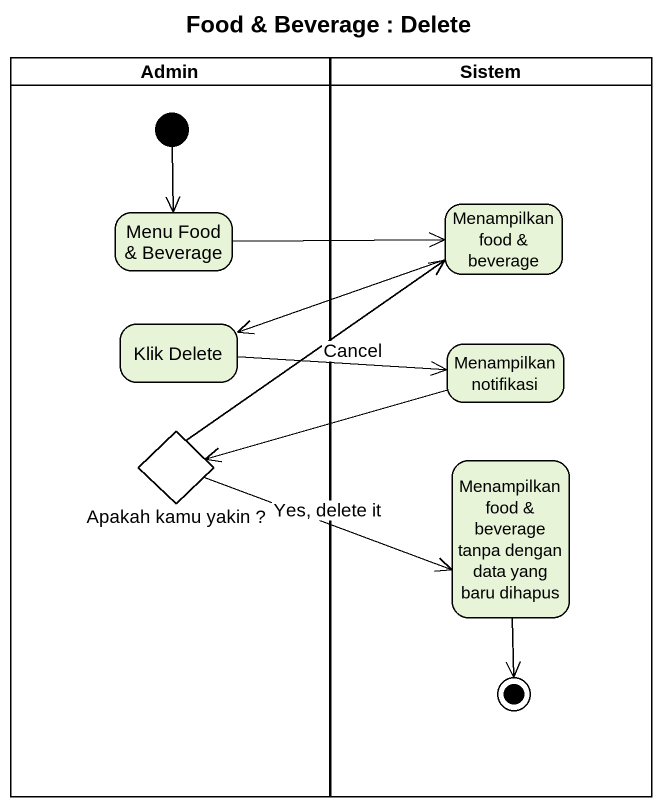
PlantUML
@startuml
title Food & Beverage : Delete
hide empty description
state Admin <<partition>> {
  state "Menu Food & Beverage" as Menu_Food_Beverage
  state "Klik Delete" as Klik_Delete
  state "Apakah kamu yakin ?" as Apakah_kamu_yakin <<choice>>
  [*] --> Menu_Food_Beverage
}
state Sistem <<partition>> {
  state "Menampilkan food & beverage" as Menampilkan_food_beverage
  state "Menampilkan notifikasi" as Menampilkan_notifikasi
  state "Menampilkan food & beverage tanpa dengan data yang baru dihapus" as Menampilkan_food_beverage_2
  Menampilkan_food_beverage_2 --> [*]
}
Menu_Food_Beverage -right-> Menampilkan_food_beverage
Menampilkan_food_beverage -left-> Klik_Delete
Klik_Delete -right-> Menampilkan_notifikasi
Menampilkan_notifikasi -left-> Apakah_kamu_yakin
Apakah_kamu_yakin -up-> Menampilkan_food_beverage : Cancel
Apakah_kamu_yakin -right-> Menampilkan_food_beverage_2 : Yes, delete it
@enduml
